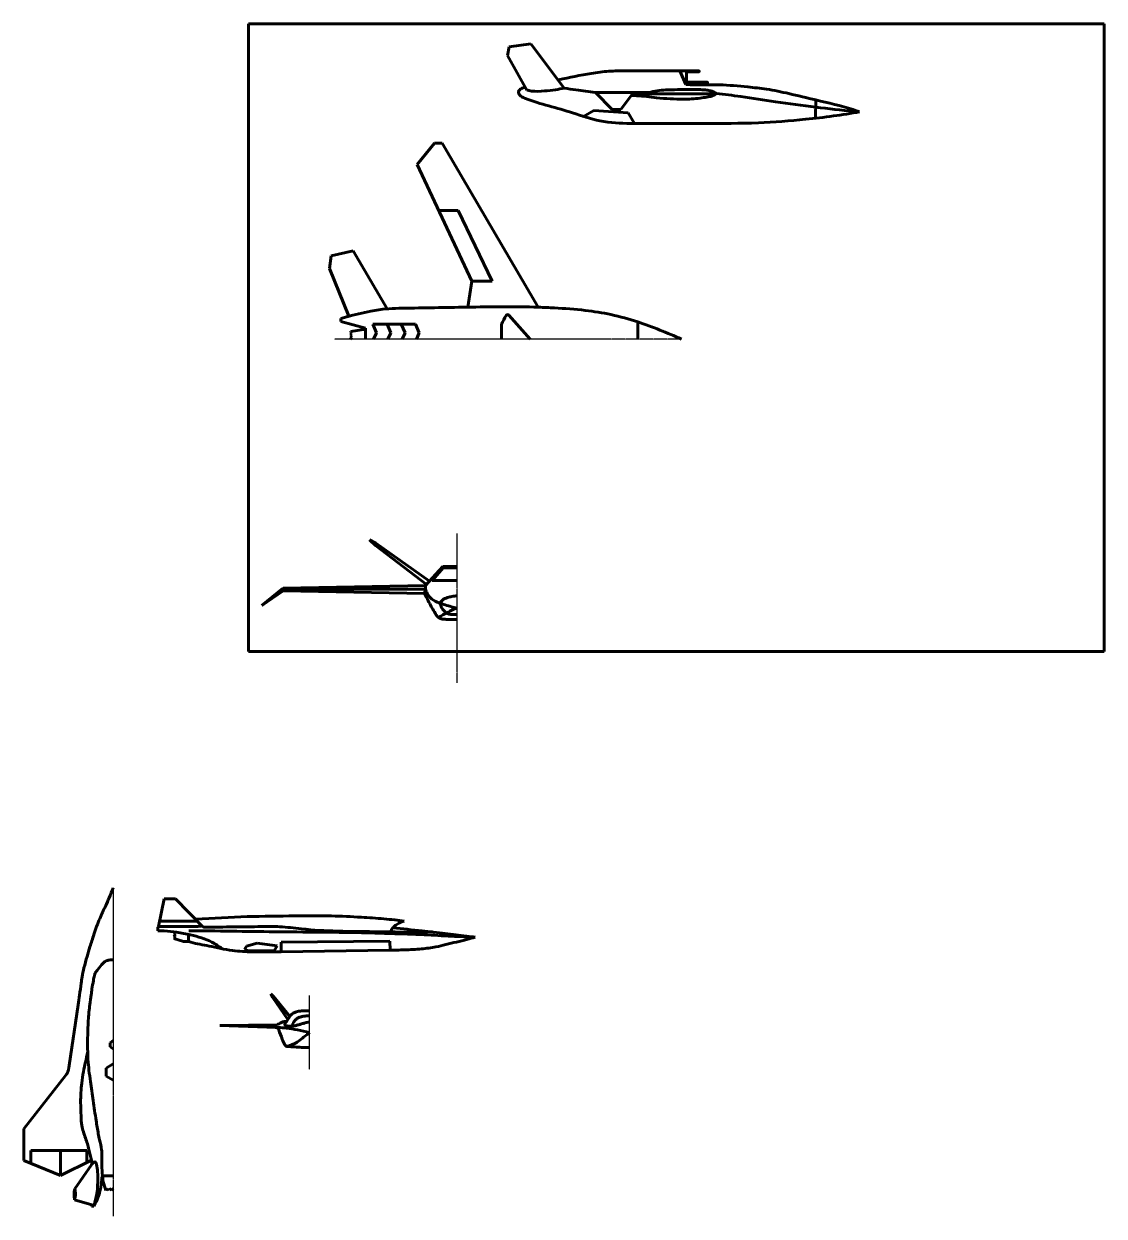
# Model space of a CAD drawing. Header units: millimetres. Extents: x 34771 to 1932156, y -475559 to 1027176.
# Drawn here: x 196183 to 273195, y -19126 to 65833 of the extents above; entities that cross this region are included whole.
import ezdxf

# ---------------------------------------------------------------- set-up
doc = ezdxf.new("R2010")
doc.units = ezdxf.units.MM
doc.linetypes.add('CENTER', pattern=[2, 1.25, -0.25, 0.25, -0.25])
doc.layers.add('_axes (Оси)', color=6, linetype='CENTER', lineweight=30)
doc.layers.add('_basic (Основной)', color=4, linetype='Continuous', lineweight=60)
picture_1 = doc.add_image_def('image3.jpg', size_in_pixel=(2400, 1760))

msp = doc.modelspace()

# ---------------------------------------------------------------- linework, layer by layer
at = {"layer": '_axes (Оси)', "transparency": 33554687}
for p, q in [((243076.418, 43371.214), (218327.244, 43371.214)), ((227063.706, 18880.003), (227063.706, 29523.23)), ((202559.785, 4266.98), (202559.785, -19126.448)), ((216554.539, -8688.04), (216554.539, -3396.229))]:
    msp.add_line(p, q, dxfattribs=at)
at = {"layer": '_basic (Основной)', "transparency": 33554687}
for p, q in [((230769.904, 64201.966), (230667.606, 63588.64)), ((232325.819, 64411.786), (230769.904, 64201.966)), ((234702.947, 61255.356), (232325.819, 64411.786)), ((230667.606, 63588.64), (232029.785, 61117.003)), ((243363.494, 61499.936), (242936.858, 62491.424)), ((242936.858, 62491.424), (244306.066, 62491.424)), ((244303.02, 62404.227), (243429.485, 62404.227)), ((243429.485, 62404.227), (243429.485, 61679.312)), ((244907.396, 61647.486), (243300.004, 61647.486)), ((243429.485, 61679.312), (244909.354, 61679.312)), ((244907.396, 61647.486), (244907.214, 61494.829)), ((236923.402, 60944.38), (240724.605, 60946.212)), ((238115.362, 59720.498), (236923.402, 60944.38)), ((238742.99, 59720.498), (239578.846, 60857.107)), ((240574.828, 60664.444), (239491.302, 60738.063)), ((239578.846, 60857.107), (245534.266, 60857.107)), ((252652.714, 60405.559), (252625.081, 59108.732)), ((236805.041, 59661.011), (236086.83, 59234.103)), ((239267.213, 59498.471), (236805.041, 59661.011)), ((238742.99, 59720.498), (238115.362, 59720.498)), ((239709.35, 58730.141), (239267.213, 59498.471)), ((225451.069, 57321.304), (224222.509, 55821.587)), ((226010.18, 57321.304), (225451.069, 57321.304)), ((232852.623, 45642.78), (226010.18, 57321.304)), ((224222.509, 55821.587), (228114.535, 47491.422)), ((227146.838, 52526.073), (225758.875, 52533.28)), ((229566.232, 47491.422), (227146.838, 52526.073)), ((218084.733, 49305.853), (217961.179, 48410.708)), ((219656.73, 49662.876), (218084.733, 49305.853)), ((222087.451, 45523.042), (219656.73, 49662.876)), ((217961.179, 48410.708), (219344.744, 44994.042)), ((228114.535, 47491.422), (227841.236, 45644.062)), ((228114.535, 47491.422), (229566.232, 47491.422)), ((230755.528, 45065.93), (232277.3, 43371.214)), ((218773.84, 44842.682), (218773.84, 44626.933)), ((218773.84, 44626.933), (220543.953, 44157.965)), ((222072.435, 44433.594), (221057.127, 44433.594)), ((221328.272, 43824.685), (221057.127, 44433.594)), ((223087.743, 44433.594), (222072.435, 44433.594)), ((222343.58, 43824.685), (222072.435, 44433.594)), ((224103.051, 44433.594), (223087.743, 44433.594)), ((223358.889, 43824.685), (223087.743, 44433.594)), ((224374.197, 43824.685), (224103.051, 44433.594)), ((230223.592, 44425.681), (230223.592, 43371.214)), ((239948.902, 44592.18), (239948.902, 43371.214)), ((219556.428, 43517.733), (219456.164, 43371.214)), ((219542.598, 43749.219), (219459.617, 43637.506)), ((219459.617, 43637.506), (219556.428, 43517.733)), ((219497.077, 43919.013), (219460.771, 43830.985)), ((219460.771, 43830.985), (219542.598, 43749.219)), ((220543.953, 44071.427), (219497.077, 43919.013)), ((220543.953, 44157.965), (220543.953, 43371.214)), ((221118.057, 43371.214), (221328.272, 43824.685)), ((222133.365, 43371.214), (222343.58, 43824.685)), ((223148.674, 43371.214), (223358.889, 43824.685)), ((224163.982, 43371.214), (224374.197, 43824.685)), ((220819.053, 29062.027), (221256.217, 28668.934)), ((220819.053, 29062.027), (221272.914, 28834.717)), ((221256.217, 28668.934), (224886.563, 25880.394)), ((221272.914, 28834.717), (225096.64, 26113.878)), ((226048.955, 27172.299), (224822.836, 25809.567)), ((225473.754, 26391.193), (225299.921, 26173.671)), ((226076.578, 27080.213), (225473.754, 26391.193)), ((227063.706, 27172.299), (226048.955, 27172.299)), ((227063.706, 27080.213), (226076.578, 27080.213)), ((214668.278, 25619.943), (213154.875, 24385.383)), ((214668.08, 25540.605), (213154.875, 24385.383)), ((224822.836, 25540.605), (214668.08, 25540.605)), ((224822.836, 25809.567), (214668.278, 25619.943)), ((224822.836, 25540.605), (224744.888, 25235.591)), ((224822.836, 25809.567), (224822.836, 25540.605)), ((225299.921, 26173.671), (227063.706, 26173.671)), ((214666.509, 25441.945), (213154.875, 24385.383)), ((224744.888, 25235.591), (214666.509, 25441.945)), ((206196.51, 3475.343), (205792.569, 1517.164)), ((206995.795, 3475.343), (206196.51, 3475.343)), ((208867.79, 1561.564), (206995.795, 3475.343)), ((208542.007, 1894.619), (205870.432, 1894.619)), ((205792.569, 1517.164), (205747.095, 1461.616)), ((205747.095, 1461.616), (205747.095, 1208.59)), ((206877.955, 952.664), (207005.879, 1024.916)), ((206996.609, 817.419), (206877.955, 952.664)), ((207005.879, 1024.916), (206902.724, 1131.822)), ((207924.802, 451.532), (207924.802, 948.265)), ((209037.442, 1205.824), (207948.045, 1205.824)), ((206882.846, 654.554), (207013.286, 689.588)), ((207569.02, 451.532), (206882.846, 654.554)), ((206887.225, 761.841), (206996.609, 817.419)), ((207013.286, 689.588), (206887.225, 761.841)), ((207924.802, 451.532), (207569.02, 451.532)), ((211902.136, -136.429), (212045.773, 121.938)), ((212045.773, 121.938), (212811.835, 318.103)), ((212811.835, 318.103), (214243.402, 126.723)), ((214243.402, 126.723), (214027.946, -212.98)), ((214528.255, 401.486), (222281.855, 476.247)), ((214528.255, 401.486), (214538.614, -289.703)), ((222281.855, 476.247), (222291.607, -173.505)), ((212194.197, -212.98), (211902.136, -136.429)), ((214027.946, -212.98), (212194.197, -212.98)), ((222255.727, -174.043), (214535.076, -289.756)), ((213789.314, -3291.355), (213916.567, -3513.89)), ((213789.314, -3291.355), (213980.288, -3486.379)), ((200053.465, -4079.027), (199414.646, -8383.953)), ((213916.567, -3513.89), (214994.131, -5115.564)), ((213980.288, -3486.379), (215140.761, -4896.52)), ((214218.684, -5489.766), (210158.255, -5547.844)), ((210158.255, -5547.844), (214181.303, -5680.181)), ((202330.981, -6777.569), (202559.785, -6598.422)), ((202330.981, -7061.225), (202330.981, -6777.569)), ((202559.785, -7203.053), (202330.981, -7061.225)), ((202059.581, -8592.498), (202559.785, -8276.298)), ((199179.476, -9078.5), (196183.216, -12894.003)), ((202059.581, -9155.908), (202059.581, -8592.498)), ((202559.785, -9443.365), (202059.581, -9155.908)), ((196183.216, -12894.003), (196183.216, -15149.752)), ((196183.216, -15149.752), (198791.134, -16227.921)), ((196678.104, -14459.411), (200664.32, -14459.411)), ((196678.104, -14459.411), (196678.104, -15354.349)), ((198805.039, -14459.411), (198791.134, -16227.921)), ((198791.134, -16227.921), (200997.503, -15137.561)), ((200664.32, -14459.411), (200664.32, -15302.216)), ((201015.061, -15459.449), (199819.865, -17168.707)), ((201790.573, -16252.8), (202559.785, -16252.8)), ((201822.046, -16252.8), (201822.046, -16585.898)), ((201822.046, -16585.898), (202031.201, -17290.841)), ((202031.201, -17290.841), (202067.584, -17206.77)), ((202067.584, -17206.77), (202108.516, -17281.754)), ((202108.516, -17281.754), (202188.092, -17152.239)), ((202188.092, -17152.239), (202299.509, -17274.935)), ((202299.509, -17274.935), (202430.47, -17156.012)), ((202430.47, -17156.012), (202559.785, -17278.707)), ((199801.324, -17962.249), (201196.158, -18366.29)), ((201018.485, -18425.705), (201018.485, -18314.824)), ((201164.334, -18425.705), (201018.485, -18425.705)), ((201196.158, -18366.29), (201164.334, -18425.705))]:
    msp.add_line(p, q, dxfattribs=at)
for points in [[(242936.858, 62491.424), (241906.991, 62491.424), (241140.116, 62491.424), (240031.487, 62491.424), (239089.71, 62491.424), (237888.64, 62454.472), (236630.121, 62297.958), (234308.711, 61851.162)], [(244306.066, 62491.424), (244327.455, 62470.163), (244328.675, 62433.532), (244303.02, 62404.227)], [(231920.84, 61314.681), (231648.177, 61215.55), (231546.646, 61154.669), (231478.952, 61059.964), (231448.491, 60938.206), (231563.56, 60718.358), (231800.489, 60572.924), (231935.868, 60518.807), (235301.514, 59492.775), (237248.591, 58916.726), (237822.62, 58830.142), (239967.094, 58727.322), (244664.62, 58732.279), (248547.186, 58781.814), (251908.036, 59032.209), (253892.318, 59267.141), (255764.625, 59558.66)], [(232029.785, 61117.003), (232368.965, 61047.064), (233294.973, 61052.444), (234091.779, 61138.526), (234702.947, 61255.356)], [(234702.947, 61255.356), (235543.278, 61121.639), (236923.402, 60944.38)], [(255764.625, 59558.66), (255293.349, 59722.255), (252649.19, 60406.381), (250713.493, 60864.075), (249130.977, 61176.394), (247785.182, 61336.1), (245780.987, 61484.824), (244772.386, 61494.979), (243363.494, 61499.936)], [(244909.354, 61679.312), (244918.501, 61673.062), (244919.949, 61654.723), (244916.08, 61649.416), (244907.396, 61647.486)], [(245534.266, 60878.507), (245463.205, 60807.712), (245252.006, 60694.462), (244872.111, 60614.676), (244392.453, 60535.959), (243782.562, 60483.249), (243235.305, 60466.776), (242249.577, 60499.721), (241293.525, 60559.023), (240574.828, 60664.444)], [(244300.771, 61148.149), (243679.11, 61162.987), (242779.939, 61144.61), (241938.436, 61124.198), (240724.605, 60946.212)], [(245534.266, 60878.507), (245492.539, 60921.658), (245354.152, 60986.373), (245084.085, 61069.571), (244783.558, 61122.328), (244300.277, 61148.162)], [(255764.625, 59558.66), (255354.242, 59599.568), (252636.306, 59892.222), (249769.379, 60277.296), (247291.42, 60652.599), (245534.266, 60878.507)], [(223161.993, 45567.733), (222207.795, 45532.44), (218773.84, 44842.682)], [(243076.418, 43371.214), (239942.593, 44594.25), (238039.22, 45112.995), (236200.742, 45415.593), (234005.364, 45588.508), (232859.019, 45642.544), (227754.515, 45642.544), (223161.993, 45567.733)], [(230223.592, 44425.681), (230577.984, 45050.906), (230617.365, 45094.626), (230674.237, 45112.116), (230755.528, 45065.93)], [(227063.706, 24201.616), (226668.448, 24302.245), (225793.475, 24580.804), (225259.197, 24843.888), (224933.572, 25254.998), (224822.836, 25540.605)], [(224744.888, 25235.591), (224843.26, 25047.805), (225285.22, 24206.32), (225500.137, 23841.983), (225653.65, 23608.044), (225837.861, 23473.812), (226068.13, 23412.45), (226360.437, 23398.481), (227063.706, 23398.481)], [(225844.199, 24562.594), (226025.098, 24766.534), (226394.606, 24953.379), (226699.343, 25025.666), (226900.96, 25053.349), (227063.706, 25074.884)], [(227063.706, 24201.616), (226831.052, 24116.54), (226455.508, 23923.095), (226052.862, 23718.042), (225745.614, 23527.144)], [(225844.199, 24562.594), (225897.334, 24377.069), (226039.742, 24136.61), (226297.997, 23843.805)], [(226297.997, 23843.805), (226450.04, 23777.775), (226622.464, 23753.972), (226956.441, 23749.357), (227063.706, 23749.357)], [(202559.785, 4266.98), (202268.121, 3554.567), (202002.443, 2966.421), (201592.277, 2068.168), (201173.389, 938.674), (200898.403, 61.999), (200692.217, -619.842), (200469.08, -1438.533), (200335.073, -2075.543), (200266.773, -2531.485), (200154.562, -3376.343), (200053.465, -4079.027)], [(223306.207, 1903.154), (222618.86, 1985.241), (221849.184, 2056.341), (220242.725, 2173.927), (218105.043, 2265.333), (215509.933, 2265.333), (212115.189, 2216.318), (208444.938, 2038.627)], [(222353.192, 1133.652), (222402.751, 1293.646), (222616.221, 1552.688), (222924.997, 1754.587), (223306.207, 1903.154)], [(205747.095, 1208.59), (206197.873, 1193.908), (207069.761, 1109.043), (208074.702, 913.854), (209586.355, 399.003), (210348.672, -76.716)], [(208867.79, 1561.564), (208667.886, 1525.305), (208374.567, 1508.866), (207848.244, 1508.866), (206921.158, 1508.866), (206074.101, 1508.866), (205975.417, 1508.866), (205792.569, 1517.164)], [(209060.568, 1463.673), (208988.204, 1474.203), (208867.79, 1561.564)], [(222343.997, 1009.394), (221200.102, 1048.187), (218663.444, 1093.685), (215220.871, 1126.351), (209037.442, 1205.824)], [(222353.192, 1133.652), (221594.735, 1141.367), (218538.651, 1182.473), (215970.35, 1343.848), (214421.984, 1498.162), (213115.674, 1506.502), (211165.57, 1484.375), (209060.568, 1463.673)], [(228368.104, 750.651), (226665.279, 818.462), (224726.195, 924.085), (222343.997, 1009.394)], [(222353.192, 1133.652), (222912.539, 1116.348), (225310.218, 1128.443)], [(228368.104, 750.651), (227750.353, 826.396), (226211.673, 1023.329), (224555.512, 1208.903), (222484.995, 1410.109)], [(214535.076, -289.756), (213923.331, -293.217), (212491.735, -293.217), (211051.097, -198.446), (209383.49, 122.086), (208096.412, 397.377), (207924.802, 451.532)], [(228368.104, 750.651), (227773.643, 593.174), (226260.599, 225.269), (225560.197, 59.263), (224532.033, -79.825), (223315.307, -151.609), (222255.727, -174.043)], [(202559.785, -859.453), (202406.348, -861.382), (202253.837, -874.886), (202151.52, -903.824), (201973.913, -977.132), (201829.121, -1102.53), (201458.043, -1546.948), (201252.917, -1815.732)], [(201252.917, -1815.732), (201215.816, -1971.913), (201141.812, -2339.738), (201038.786, -2938.858), (200982.699, -3359.229), (200885.849, -4039.504), (200826.65, -4587.544)], [(200826.65, -4587.544), (200792.15, -4995.737), (200729.735, -6928.594), (200754.992, -7948.503), (200930.509, -9527.081), (201121.152, -10887.331), (201336.948, -12322.295), (201492.41, -13259.421)], [(216554.539, -4491.257), (215968.023, -4507.041), (215679.67, -4544.799), (215435.069, -4634.225), (215216.321, -4805.13), (214921.668, -5220.914), (214822.236, -5346.114)], [(216554.539, -4852.131), (216240.701, -4865.255), (216001.274, -4907.476), (215785.989, -4977.85), (215594.844, -5096.475), (215441.927, -5271.4), (215303.105, -5605.165)], [(216554.539, -7100.005), (216420.238, -7100.005), (215988.485, -7097.881), (215501.439, -7068.125), (214997.374, -7036.244), (214876.147, -7006.492), (214799.58, -6929.975), (214608.171, -6524.028), (214367.836, -5841.786), (214357.25, -5806.151), (214338.87, -5772.747), (214300.624, -5744.396), (214121.436, -5678.212)], [(214181.303, -5680.181), (214320.196, -5686.281), (214902.228, -5730.048), (215693.425, -5859.605), (216554.539, -6042.135)], [(214917.884, -5226.022), (214747.986, -5263.368), (214552.33, -5320.998), (214379.33, -5411.555), (214218.684, -5489.766)], [(214822.236, -5346.114), (214792.703, -5414.089), (214794.888, -5516.643), (214893.147, -5562.466), (215135.516, -5586.467), (215303.105, -5605.165)], [(216554.539, -5307.591), (216365.23, -5322.269), (216107.914, -5390.029), (215846.351, -5464.418), (215588.809, -5542.836), (215303.105, -5605.165)], [(216554.539, -6042.135), (216380.119, -6178.904), (216046.208, -6444.576), (215667.335, -6717.439), (215495.063, -6815.205), (215205.811, -6932.103), (214949.556, -7030.285)], [(200733.722, -7386.664), (200575.995, -8151.048), (200436.557, -8835.376), (200311.547, -9647.417), (200233.324, -11018.282), (200264.579, -11981.284), (200316.967, -12675.434), (200577.414, -13555.145), (200827.521, -14374.824), (200997.503, -15137.561)], [(199414.646, -8383.953), (199376.268, -8632.426), (199328.269, -8814.694), (199179.476, -9078.5)], [(201492.41, -13259.421), (201587.604, -13689.474), (201724.6, -14396.064), (201748.24, -14714.29), (201749.357, -15506.754), (201790.573, -16252.8)], [(200997.503, -15137.561), (201019.828, -15291.977), (201015.061, -15459.449)], [(201015.061, -15459.449), (201093.009, -15355.16), (201174.742, -15283.38), (201299.942, -15279.837), (201368.885, -15434.042), (201435.406, -15943.58), (201446.038, -16921.167), (201387.549, -17526.841), (201196.158, -18366.29)], [(201790.573, -16252.8), (201763.48, -16335.757), (201728.526, -16593.689), (201677.548, -17011.826), (201608.718, -17348.855), (201464.182, -17816.57), (201196.158, -18366.29)], [(199819.865, -17168.707), (199759.218, -17551.941), (199801.324, -17962.249)], [(199819.865, -17168.707), (199862.548, -17554.356), (199801.324, -17962.249)]]:
    msp.add_spline(points, degree=3, dxfattribs=at)

# ---------------------------------------------------------------- pictures from other files: only their frames are drawn
image = msp.add_image(picture_1, insert=(212192.343, 21097.154), size_in_units=(61002.845, 44735.42), dxfattribs=at)
image.dxf.flags = 7

doc.saveas('drawing.dxf')
